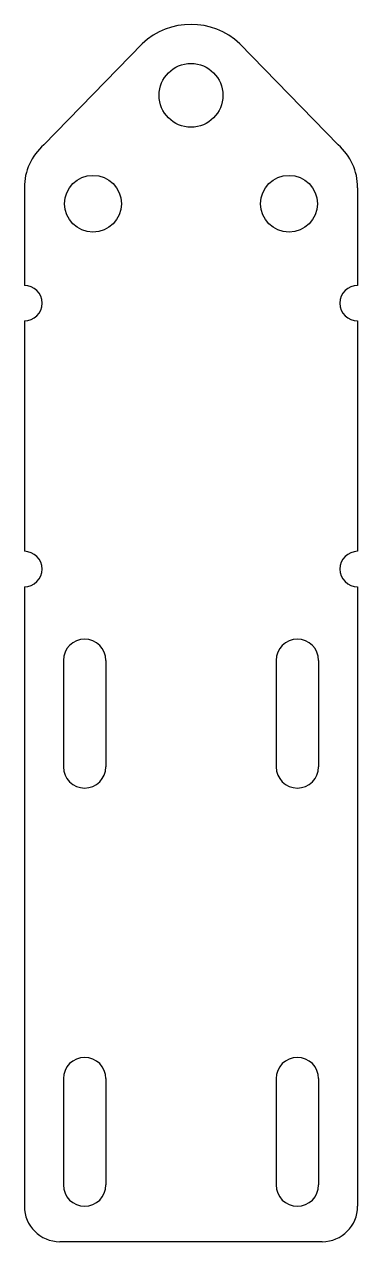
# Model space of a CAD drawing. Extents: x 139 to 186, y 37 to 209.
import ezdxf

# ---------------------------------------------------------------- set-up
doc = ezdxf.new("R2010")
doc.units = 0
doc.layers.get('0').update_dxf_attribs({"linetype": 'CONTINUOUS'})

msp = doc.modelspace()

# ---------------------------------------------------------------- linework, layer by layer
for p, q in [((155.76, 206.05), (141.88, 191.77)), ((169.5, 206.05), (183.38, 191.77)), ((139.13, 185.74), (139.13, 171.95)), ((186.13, 185.74), (186.13, 171.95)), ((139.13, 166.95), (139.13, 134.44)), ((186.13, 166.95), (186.13, 134.44)), ((139.13, 129.44), (139.13, 42.05)), ((186.13, 129.44), (186.13, 42.05)), ((144.63, 119.05), (144.63, 104.05)), ((150.63, 119.05), (150.63, 104.05)), ((174.63, 119.05), (174.63, 104.05)), ((180.63, 119.05), (180.63, 104.05)), ((144.63, 60.05), (144.63, 45.05)), ((150.63, 60.05), (150.63, 45.05)), ((174.63, 60.05), (174.63, 45.05)), ((180.63, 60.05), (180.63, 45.05)), ((181.13, 37.05), (144.13, 37.05))]:
    msp.add_line(p, q)
for centre, radius in [((162.63, 198.77), 4.5), ((148.81, 183.48), 4), ((176.45, 183.48), 4)]:
    msp.add_circle(centre, radius)
for centre, radius, start, end in [((162.63, 198.78), 10, 46.6026, 133.3974), ((147.13, 185.74), 8, 131.0086, 180), ((178.13, 185.74), 8, 0, 48.9914), ((139.13, 169.45), 2.5, 270, 90), ((186.13, 169.45), 2.5, 90, 270), ((139.13, 131.94), 2.5, 270, 90), ((186.13, 131.94), 2.5, 90, 270), ((147.63, 119.05), 3, 0, 180), ((177.63, 119.05), 3, 0, 180), ((147.63, 104.05), 3, 180, 0), ((177.63, 104.05), 3, 180, 0), ((147.63, 60.05), 3, 0, 180), ((177.63, 60.05), 3, 0, 180), ((147.63, 45.05), 3, 180, 0), ((177.63, 45.05), 3, 180, 0), ((144.13, 42.05), 5, 180, 270), ((181.13, 42.05), 5, 270, 0)]:
    msp.add_arc(centre, radius, start, end)

doc.saveas('drawing.dxf')
